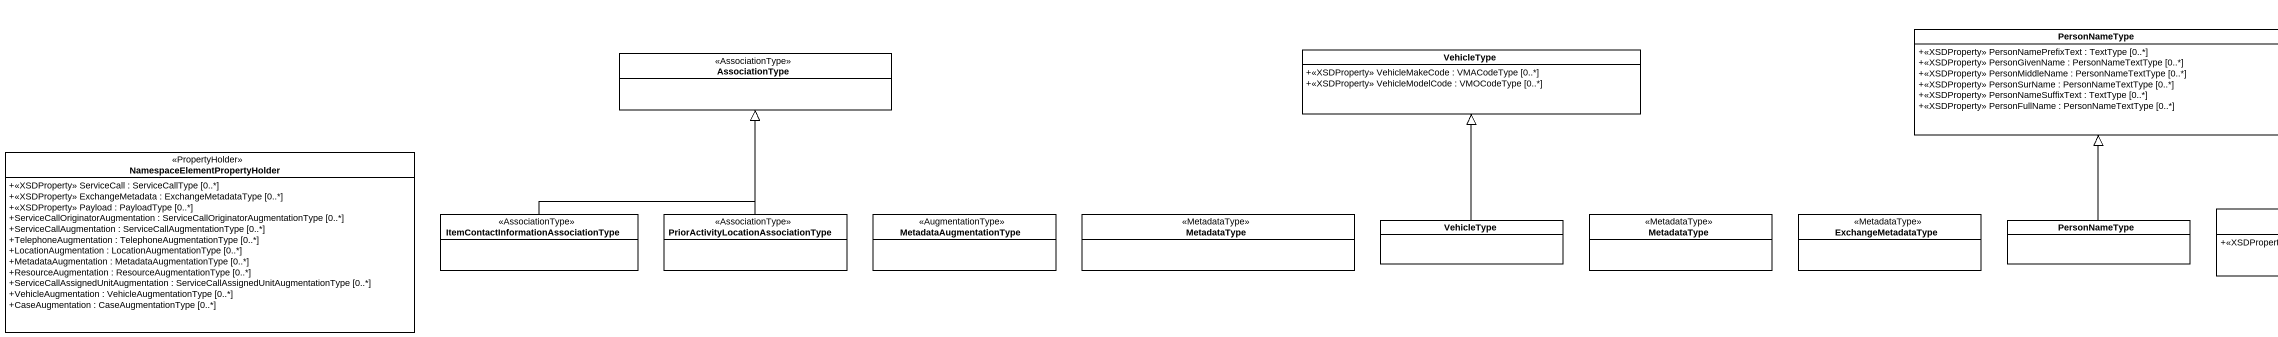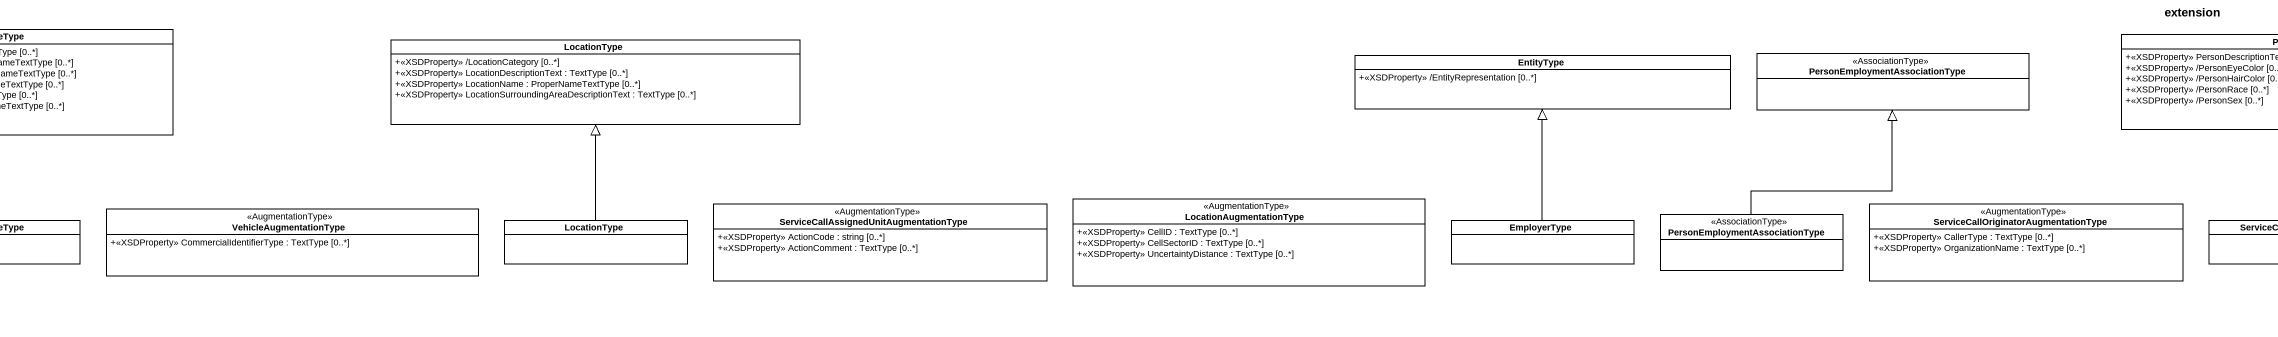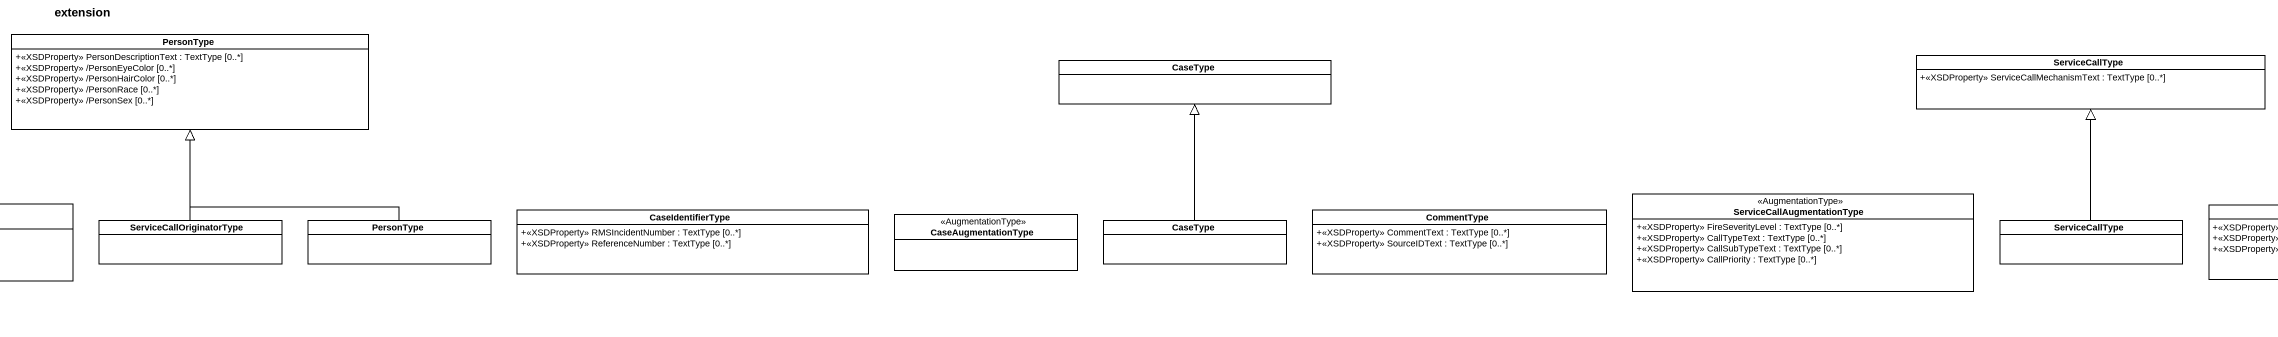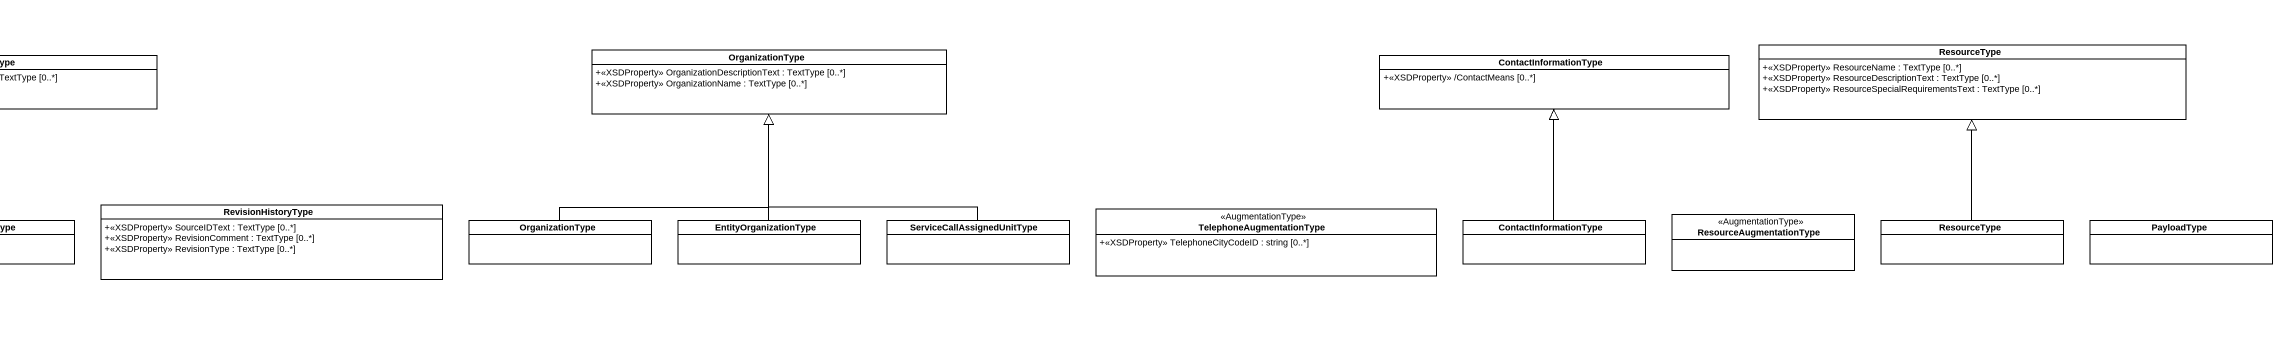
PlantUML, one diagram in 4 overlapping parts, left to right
@startuml
title extension
hide circle
hide empty members
skinparam classAttributeIconSize 0
class PersonNameType {
  +<<XSDProperty>> PersonNamePrefixText : TextType [0..*]
  +<<XSDProperty>> PersonGivenName : PersonNameTextType [0..*]
  +<<XSDProperty>> PersonMiddleName : PersonNameTextType [0..*]
  +<<XSDProperty>> PersonSurName : PersonNameTextType [0..*]
  +<<XSDProperty>> PersonNameSuffixText : TextType [0..*]
  +<<XSDProperty>> PersonFullName : PersonNameTextType [0..*]
}
class PersonType {
  +<<XSDProperty>> PersonDescriptionText : TextType [0..*]
  +<<XSDProperty>> /PersonEyeColor [0..*]
  +<<XSDProperty>> /PersonHairColor [0..*]
  +<<XSDProperty>> /PersonRace [0..*]
  +<<XSDProperty>> /PersonSex [0..*]
}
class AssociationType <<AssociationType>>
class VehicleType {
  +<<XSDProperty>> VehicleMakeCode : VMACodeType [0..*]
  +<<XSDProperty>> VehicleModelCode : VMOCodeType [0..*]
}
class LocationType {
  +<<XSDProperty>> /LocationCategory [0..*]
  +<<XSDProperty>> LocationDescriptionText : TextType [0..*]
  +<<XSDProperty>> LocationName : ProperNameTextType [0..*]
  +<<XSDProperty>> LocationSurroundingAreaDescriptionText : TextType [0..*]
}
class EntityType {
  +<<XSDProperty>> /EntityRepresentation [0..*]
}
class "PersonEmploymentAssociationType" as PersonEmploymentAssociationT <<AssociationType>>
class CaseType
class ServiceCallType {
  +<<XSDProperty>> ServiceCallMechanismText : TextType [0..*]
}
class OrganizationType {
  +<<XSDProperty>> OrganizationDescriptionText : TextType [0..*]
  +<<XSDProperty>> OrganizationName : TextType [0..*]
}
class ContactInformationType {
  +<<XSDProperty>> /ContactMeans [0..*]
}
class ResourceType {
  +<<XSDProperty>> ResourceName : TextType [0..*]
  +<<XSDProperty>> ResourceDescriptionText : TextType [0..*]
  +<<XSDProperty>> ResourceSpecialRequirementsText : TextType [0..*]
}
class "NamespaceElementPropertyHolder" as NamespaceElementPropertyHold <<PropertyHolder>> {
  +<<XSDProperty>> ServiceCall : ServiceCallType [0..*]
  +<<XSDProperty>> ExchangeMetadata : ExchangeMetadataType [0..*]
  +<<XSDProperty>> Payload : PayloadType [0..*]
  +ServiceCallOriginatorAugmentation : ServiceCallOriginatorAugmentationType [0..*]
  +ServiceCallAugmentation : ServiceCallAugmentationType [0..*]
  +TelephoneAugmentation : TelephoneAugmentationType [0..*]
  +LocationAugmentation : LocationAugmentationType [0..*]
  +MetadataAugmentation : MetadataAugmentationType [0..*]
  +ResourceAugmentation : ResourceAugmentationType [0..*]
  +ServiceCallAssignedUnitAugmentation : ServiceCallAssignedUnitAugmentationType [0..*]
  +VehicleAugmentation : VehicleAugmentationType [0..*]
  +CaseAugmentation : CaseAugmentationType [0..*]
}
class ServiceCallAugmentationType <<AugmentationType>> {
  +<<XSDProperty>> FireSeverityLevel : TextType [0..*]
  +<<XSDProperty>> CallTypeText : TextType [0..*]
  +<<XSDProperty>> CallSubTypeText : TextType [0..*]
  +<<XSDProperty>> CallPriority : TextType [0..*]
}
class "ItemContactInformationAssociationType" as ItemContactInformationAssoci <<AssociationType>>
class "PriorActivityLocationAssociationType" as PriorActivityLocationAssocia <<AssociationType>>
class MetadataAugmentationType <<AugmentationType>>
class MetadataType <<MetadataType>>
class "VehicleType" as VehicleType_2
class "MetadataType" as MetadataType_2 <<MetadataType>>
class ExchangeMetadataType <<MetadataType>>
class "PersonNameType" as PersonNameType_2
class VehicleAugmentationType <<AugmentationType>> {
  +<<XSDProperty>> CommercialIdentifierType : TextType [0..*]
}
class "LocationType" as LocationType_2
class "ServiceCallAssignedUnitAugmentationType" as ServiceCallAssignedUnitAugme <<AugmentationType>> {
  +<<XSDProperty>> ActionCode : string [0..*]
  +<<XSDProperty>> ActionComment : TextType [0..*]
}
class LocationAugmentationType <<AugmentationType>> {
  +<<XSDProperty>> CellID : TextType [0..*]
  +<<XSDProperty>> CellSectorID : TextType [0..*]
  +<<XSDProperty>> UncertaintyDistance : TextType [0..*]
}
class EmployerType
class "PersonEmploymentAssociationType" as PersonEmploymentAssociationT_2 <<AssociationType>>
class "ServiceCallOriginatorAugmentationType" as ServiceCallOriginatorAugment <<AugmentationType>> {
  +<<XSDProperty>> CallerType : TextType [0..*]
  +<<XSDProperty>> OrganizationName : TextType [0..*]
}
class ServiceCallOriginatorType
class "PersonType" as PersonType_2
class CaseIdentifierType {
  +<<XSDProperty>> RMSIncidentNumber : TextType [0..*]
  +<<XSDProperty>> ReferenceNumber : TextType [0..*]
}
class CaseAugmentationType <<AugmentationType>>
class "CaseType" as CaseType_2
class CommentType {
  +<<XSDProperty>> CommentText : TextType [0..*]
  +<<XSDProperty>> SourceIDText : TextType [0..*]
}
class "ServiceCallType" as ServiceCallType_2
class RevisionHistoryType {
  +<<XSDProperty>> SourceIDText : TextType [0..*]
  +<<XSDProperty>> RevisionComment : TextType [0..*]
  +<<XSDProperty>> RevisionType : TextType [0..*]
}
class "OrganizationType" as OrganizationType_2
class EntityOrganizationType
class ServiceCallAssignedUnitType
class TelephoneAugmentationType <<AugmentationType>> {
  +<<XSDProperty>> TelephoneCityCodeID : string [0..*]
}
class "ContactInformationType" as ContactInformationType_2
class ResourceAugmentationType <<AugmentationType>>
class "ResourceType" as ResourceType_2
class PayloadType
ItemContactInformationAssoci -up-|> AssociationType
PriorActivityLocationAssocia -up-|> AssociationType
VehicleType_2 -up-|> VehicleType
PersonNameType_2 -up-|> PersonNameType
LocationType_2 -up-|> LocationType
EmployerType -up-|> EntityType
PersonEmploymentAssociationT_2 -up-|> PersonEmploymentAssociationT
ServiceCallOriginatorType -up-|> PersonType
PersonType_2 -up-|> PersonType
CaseType_2 -up-|> CaseType
ServiceCallType_2 -up-|> ServiceCallType
OrganizationType_2 -up-|> OrganizationType
EntityOrganizationType -up-|> OrganizationType
ServiceCallAssignedUnitType -up-|> OrganizationType
ContactInformationType_2 -up-|> ContactInformationType
ResourceType_2 -up-|> ResourceType
@enduml
